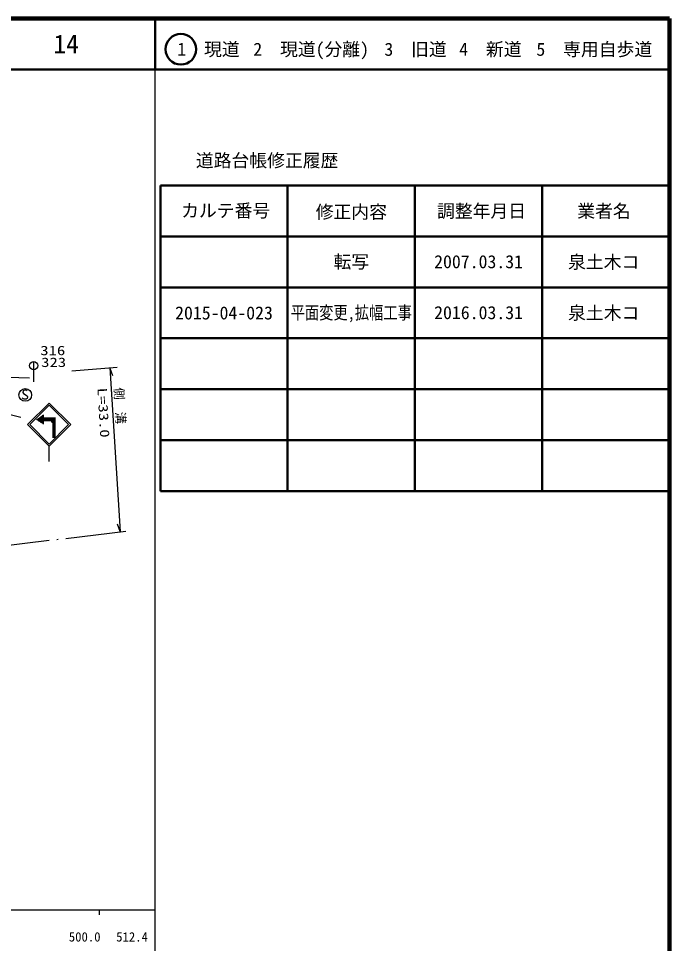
# Model space of a CAD drawing. Units: millimetres, scale not verified. Extents: x 40000 to 680000, y 20000 to 380000.
# Drawn here: x 552140 to 680000, y 198357 to 380000 of the extents above; entities that cross this region are included whole.
import ezdxf
from ezdxf.enums import TextEntityAlignment as Align

# ---------------------------------------------------------------- set-up
doc = ezdxf.new("R2010")
doc.units = ezdxf.units.MM
doc.header["$LTSCALE"] = 1000
doc.linetypes.add('LONG_DASHED_DOTTED', pattern=[15.25, 12, -1.5, 0.25, -1.5])
for name, color, linetype, lineweight in [('M-BGD-EXST', 2, 'Continuous', 25), ('M-BMK-OTRS', 2, 'LONG_DASHED_DOTTED', 25), ('M-STR-HTXT', 5, 'Continuous', 25), ('M-STR-STRC', 5, 'Continuous', 25), ('M-TTL', 2, 'Continuous', 140), ('M-TTL-BAND', 7, 'Continuous', 25), ('M-TTL-FRAM', 2, 'Continuous', 50), ('M-TTL-LINE', 7, 'Continuous', 50)]:
    doc.layers.add(name, color=color, linetype=linetype, lineweight=lineweight)
doc.layers.add('M-TTL-TXT', color=7, linetype='Continuous')
doc.styles.add('ＭＳ ゴシック', font='')
doc.styles.get('ＭＳ ゴシック').set_extended_font_data('MS Gothic')

msp = doc.modelspace()

# ---------------------------------------------------------------- linework, layer by layer
at = {"layer": 'M-BGD-EXST'}
for p, q in [((553365, 307032), (553065, 306882)), ((553565, 307032), (553365, 307032)), ((553765, 306982), (553565, 307032)), ((553865, 306882), (553765, 306982)), ((552965, 305382), (552865, 305532)), ((553265, 305232), (552965, 305382)), ((553065, 306882), (553015, 306582)), ((553015, 306582), (553115, 306332)), ((553115, 306332), (553815, 305932)), ((553615, 305232), (553265, 305232)), ((553865, 305382), (553615, 305232)), ((553815, 305932), (553915, 305682)), ((553915, 305682), (553865, 305382))]:
    msp.add_line(p, q, dxfattribs=at)
msp.add_circle((553465, 306082), 1250, dxfattribs=at)
at = {"layer": 'M-BMK-OTRS'}
msp.add_line((531117, 274330), (573222, 279309), dxfattribs=at)
at = {"layer": 'M-STR-HTXT'}
for p, q in [((562630, 310807), (571506, 311541)), ((570097, 311363), (570610, 309893)), ((570110, 311426), (572117, 279254)), ((572117, 279254), (571604, 280725))]:
    msp.add_line(p, q, dxfattribs=at)
at = {"layer": 'M-STR-STRC'}
for p, q in [((555115, 312636), (555115, 308636)), ((554327, 309376), (534527, 309933)), ((552628, 301667), (532916, 306436)), ((553924, 300250), (558167, 304493)), ((558167, 304069), (554349, 300250)), ((558167, 304493), (562410, 300250)), ((561985, 300250), (558167, 304069)), ((556178, 301615), (556175, 300862)), ((556309, 301708), (556305, 300778)), ((556439, 301800), (556434, 300694)), ((556569, 301893), (556564, 300610)), ((556700, 301986), (556694, 300526)), ((556830, 302079), (556823, 300442)), ((556960, 302171), (556953, 300358)), ((557088, 301624), (557085, 300900)), ((557218, 301626), (557215, 300901)), ((557348, 301627), (557345, 300902)), ((557478, 301629), (557475, 300903)), ((557608, 301630), (557605, 300904)), ((557738, 301631), (557735, 300905)), ((557868, 301633), (557865, 300906)), ((557998, 301634), (557995, 300908)), ((558128, 301636), (558125, 300909)), ((558258, 301637), (558255, 300910)), ((558388, 301638), (558385, 300911)), ((558518, 301640), (558515, 300912)), ((558648, 301641), (558645, 300752)), ((558778, 301643), (558774, 300574)), ((558908, 301644), (558892, 297675)), ((559038, 301646), (559022, 297675)), ((559168, 301647), (559152, 297675)), ((559298, 301648), (559282, 297675)), ((558167, 296008), (553924, 300250)), ((554349, 300250), (558167, 296432)), ((555657, 301244), (555656, 301199)), ((555787, 301337), (555786, 301115)), ((555917, 301429), (555916, 301031)), ((556048, 301522), (556045, 300947)), ((562410, 300250), (558167, 296008)), ((558167, 296432), (561985, 300250)), ((558167, 293008), (558167, 296008))]:
    msp.add_line(p, q, dxfattribs=at)
msp.add_circle((555115, 311836), 800, dxfattribs=at)
at = {"layer": 'M-TTL'}
for p, q in [((680000, 380000), (40000, 380000)), ((680000, 20000), (680000, 380000))]:
    msp.add_line(p, q, dxfattribs=at)
at = {"layer": 'M-TTL-BAND'}
for p, q in [((579000, 20000), (579000, 370000)), ((40000, 205000), (579000, 205000)), ((568000, 205000), (568000, 204000))]:
    msp.add_line(p, q, dxfattribs=at)
at = {"layer": 'M-TTL-FRAM'}
for p, q in [((580000, 347197), (580000, 287197)), ((580000, 347197), (680000, 347197)), ((580000, 287197), (680000, 287197))]:
    msp.add_line(p, q, dxfattribs=at)
at = {"layer": 'M-TTL-LINE'}
for p, q in [((579000, 380000), (579000, 370000)), ((40000, 370000), (680000, 370000)), ((605000, 347197), (605000, 287197)), ((630000, 347197), (630000, 287197)), ((655000, 347197), (655000, 287197)), ((580000, 337197), (680000, 337197)), ((580000, 327197), (680000, 327197)), ((580000, 317197), (680000, 317197)), ((580000, 307197), (680000, 307197)), ((580000, 297197), (680000, 297197))]:
    msp.add_line(p, q, dxfattribs=at)
msp.add_circle((584031, 373958), 3000, dxfattribs=at)

# ---------------------------------------------------------------- texts
at = {"layer": 'M-STR-HTXT', "style": 'ＭＳ ゴシック'}
for s, rotation, width, p in [('L=33.0', 273.3, 1.3, (567088, 307408)), ('側\u3000溝', 273.1, 0.95, (570373, 307469))]:
    msp.add_text(s, height=1848, rotation=rotation, dxfattribs=dict(at, width=width)).set_placement(p, align=Align.BOTTOM_LEFT)
at = {"layer": 'M-STR-STRC', "style": 'ＭＳ ゴシック', "width": 1.3}
for s, p in [('316', (556422, 313331)), ('323', (556601, 311007))]:
    msp.add_text(s, height=1848, dxfattribs=at).set_placement(p, align=Align.BOTTOM_LEFT)
at = {"layer": 'M-TTL-BAND', "style": 'ＭＳ ゴシック'}
for s, p in [('500.0', (565141, 198195)), ('512.4', (574444, 198195))]:
    msp.add_text(s, height=1833, dxfattribs=at).set_placement(p, align=Align.BOTTOM_CENTER)
at = {"layer": 'M-TTL-TXT', "style": 'ＭＳ ゴシック'}
for s, height, p in [('14', 3666, (561497, 375000)), ('1\u3000現道', 2566, (589448, 373958)), ('2\u3000現道(分離)', 2566, (609619, 373958)), ('3\u3000旧道', 2566, (630121, 373958)), ('4\u3000新道', 2566, (644824, 373958)), ('5\u3000専用自歩道', 2566, (665228, 373958)), ('道路台帳修正履歴', 2566, (600968, 352113)), ('カルテ番号', 2566, (592839, 342277)), ('修正内容', 2566, (617509, 342023)), ('調整年月日', 2566, (643089, 342197)), ('業者名', 2566, (667134, 342197)), ('転写', 2566, (617500, 332245)), ('2007.03.31', 2566, (642500, 332245)), ('泉土木コ', 2566, (667077, 332189)), ('2015-04-023', 2566, (592500, 322189)), ('2016.03.31', 2566, (642500, 322245)), ('泉土木コ', 2566, (667077, 322189))]:
    msp.add_text(s, height=height, dxfattribs=at).set_placement(p, align=Align.MIDDLE_CENTER)
at = {"layer": 'M-TTL-TXT', "style": 'ＭＳ ゴシック', "width": 0.8}
msp.add_text('平面変更,拡幅工事', height=2566, dxfattribs=at).set_placement((617500, 322245), align=Align.MIDDLE_CENTER)

doc.saveas('drawing.dxf')
